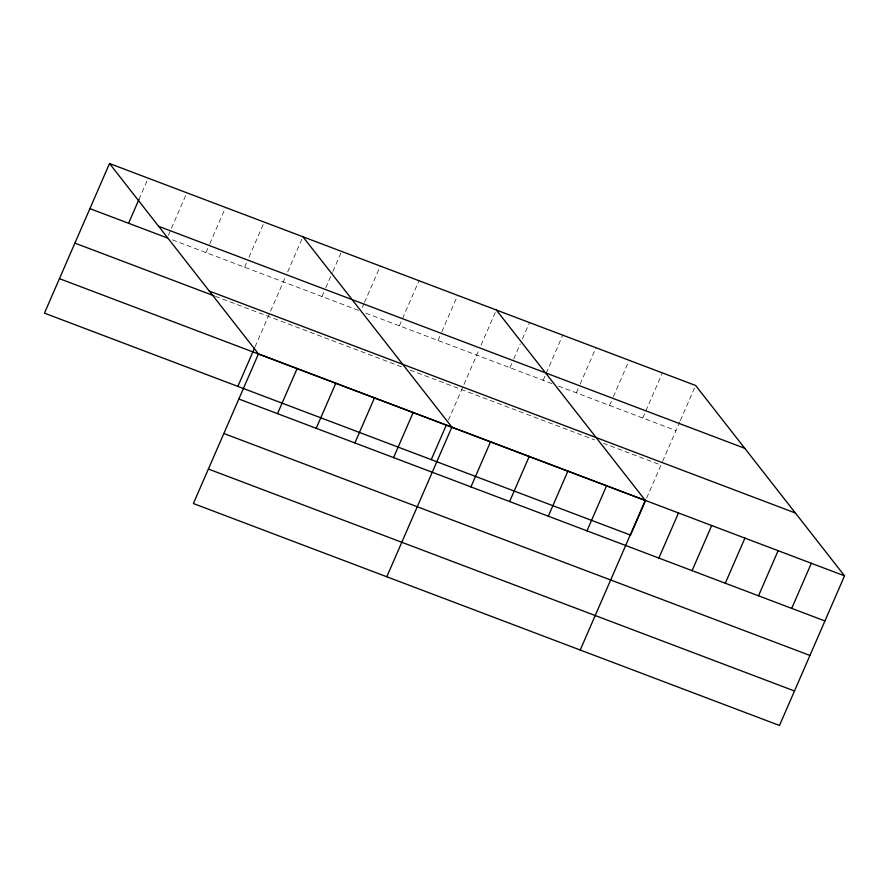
<?xml version="1.0" encoding="UTF-8"?>
<svg xmlns="http://www.w3.org/2000/svg" width="889" height="889" viewBox="0 0 889 889"><rect width="100%" height="100%" fill="white"/><g stroke="black" fill="none" stroke-linecap="round" stroke-linejoin="round"><path stroke-width="0.67" stroke-dasharray="4.45 3.33" d="M138.928 199.469L147.652 179.422M168.354 235.418L186.334 194.069M205.948 252.576L209.215 245.053M209.76 243.797L225.562 207.47M244.631 267.222L246.809 262.211M248.987 257.199L264.244 222.117M255.065 346.821L285.491 276.857M287.669 271.845L302.927 236.763M321.996 296.526L325.263 289.003M325.807 287.747L332.342 272.712M332.886 271.456L341.609 251.409M362.312 307.405L363.945 303.649M364.49 302.393L380.292 266.067M399.361 325.819L418.975 280.713M438.044 340.465L441.311 332.953M441.855 331.697L457.657 295.359M448.478 420.075L478.904 350.099M481.082 345.088L496.34 310.005M509.93 367.69L513.197 360.178M513.742 358.923L520.287 343.887M522.465 338.876L529.544 322.585M543.146 380.27L562.759 335.164M576.361 392.849L579.628 385.326M580.173 384.081L595.974 347.743M609.565 405.428L612.843 397.905M613.388 396.661L629.179 360.323M642.78 418.008L662.394 372.891M646.647 498.073L660.994 465.08L603.509 443.311M662.605 461.38L679.807 421.808M680.352 420.553L695.609 385.47M172.422 239.874L359.389 310.683M365.835 313.128L552.091 383.659M558.47 386.082L675.996 430.587M215.449 296.348L402.406 367.146M410.151 370.08L594.574 439.922"/><path stroke-width="1.33" d="M109.514 163.52L258.455 353.889L193.391 503.53L779.486 725.48L844.55 575.85L695.609 385.47L109.514 163.52L44.45 313.15L630.545 535.111L645.547 500.618L59.452 278.657M128.583 223.272L138.928 199.469M237.863 386.393L254.51 348.099M277.524 413.652L297.137 368.546M316.206 428.298L335.82 383.192M354.889 442.944L374.502 397.839M393.571 457.602L413.185 412.485M431.276 459.646L446.267 425.153M386.804 576.772L451.868 427.142L302.927 236.763M470.937 486.894L490.55 441.789M509.619 501.54L529.233 456.435M548.302 516.198L567.915 471.081M586.984 530.844L606.598 485.738M580.217 650.015L645.281 500.385L496.34 310.005M658.871 558.07L678.485 512.964M692.087 570.649L711.7 525.543M725.302 583.228L744.915 538.112M758.517 595.797L778.131 550.691M791.721 608.376L811.335 563.27M158.664 226.339L744.76 448.3M89.9 208.626L167.265 237.919M209.304 291.07L795.399 513.02M74.898 243.119L214.16 295.859M258.455 353.889L844.55 575.85M238.841 399.005L824.936 620.955M223.839 433.499L809.935 655.449M208.393 469.036L794.488 690.986"/></g></svg>
